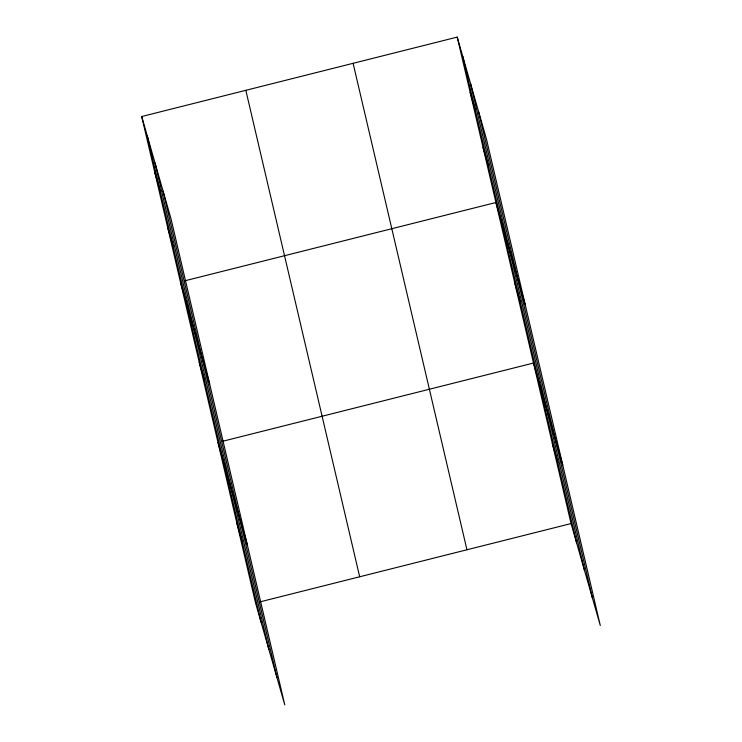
<?xml version="1.0" encoding="UTF-8"?>
<svg xmlns="http://www.w3.org/2000/svg" width="742" height="742" viewBox="0 0 742 742"><rect width="100%" height="100%" fill="white"/><g stroke="black" fill="none" stroke-linecap="round" stroke-linejoin="round"><path stroke-width="1.11" d="M141.713 116.522L170.929 218.436L284.78 704.9L255.554 602.986L141.713 116.522L457.22 37.1L486.446 139.014L600.287 625.478L571.071 523.564L457.22 37.1M184.851 280.801L495.925 202.501L525.151 304.415M222.415 441.332L533.498 363.033L562.724 464.946M259.988 601.873L571.071 523.564M470.122 92.231L475.622 111.411M483.023 147.361L488.524 166.542M514.716 282.767L520.207 301.938M552.28 443.299L557.78 462.47M154.614 171.652L160.114 190.833M167.516 226.792L173.016 245.964M180.417 281.923L209.643 383.837M199.199 362.189L204.699 381.369M217.99 442.455L247.216 544.368M236.772 522.72L242.272 541.901M478.618 111.717L592.459 598.173M470.549 83.586L584.399 570.042M462.72 56.281L576.571 542.736M353.099 63.311L466.95 549.766M245.825 90.311L359.675 576.775M163.101 191.139L276.952 677.594M155.041 163.008L268.882 649.463M147.213 135.703L261.054 622.167"/></g></svg>
